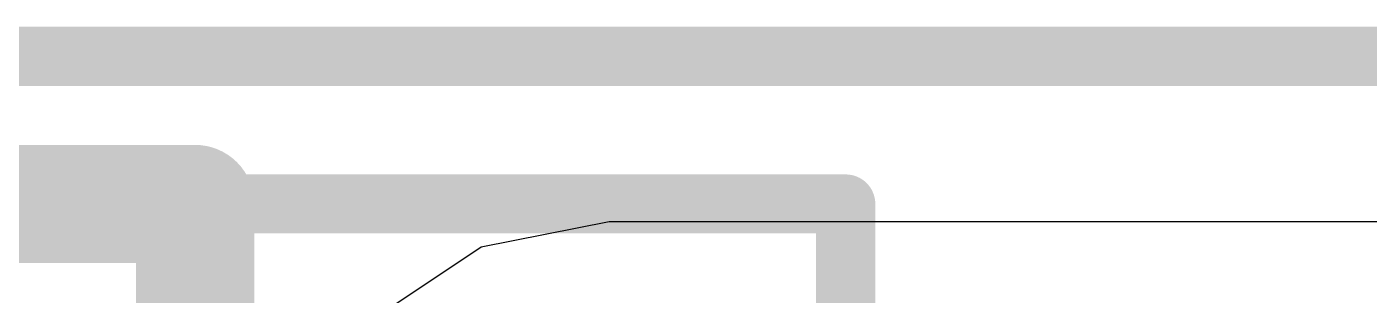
# Model space of a CAD drawing. Header units: millimetres. Extents: x 1.01 to 3.59, y 0.05 to 3.22.
# Drawn here: x 1.9789 to 2.0682, y 2.3777 to 2.3956 of the extents above; entities that cross this region are included whole.
import ezdxf

# ---------------------------------------------------------------- set-up
doc = ezdxf.new("R2010")
doc.units = ezdxf.units.MM
doc.header["$MEASUREMENT"] = 0
for name, color, linetype in [('Mechanical13', 56, 'Continuous'), ('Mechanical15', 56, 'Continuous'), ('TopLayer', 1, 'Continuous'), ('TopOverlay', 2, 'Continuous')]:
    doc.layers.add(name, color=color, linetype=linetype)

# ---------------------------------------------------------------- blocks, each defined once
blk = doc.blocks.new('SOIC_8_131')
at = {"layer": 'Mechanical13', "const_width": 0.003937}
for points in [[(-0.079087, 0.098795), (0.078394, 0.098795)], [(0.078394, -0.098055), (0.078394, 0.098795)]]:
    blk.add_lwpolyline(points, dxfattribs=at)
at = {"layer": 'Mechanical13', "const_width": 0.001969}
blk.add_lwpolyline([(0.077409, 0.098795, 1), (0.079378, 0.098795, 1)], format="xyb", close=True, dxfattribs=at)
blk.add_lwpolyline([(0.077409, 0.098795, 1), (0.079378, 0.098795, 1)], format="xyb", close=True, dxfattribs=at)
at = {"layer": 'Mechanical15', "const_width": 0.003937}
blk.add_lwpolyline([(-0.147984, 0.108638), (0.147291, 0.108638)], dxfattribs=at)
at = {"layer": 'TopOverlay', "const_width": 0.007874}
for points in [[(-0.03578, 0.098795), (0.035087, 0.098795)], [(0.035087, -0.098055), (0.035087, 0.098795)]]:
    blk.add_lwpolyline(points, dxfattribs=at)
at = {"layer": 'TopOverlay', "const_width": 0.003937}
blk.add_lwpolyline([(0.033118, 0.098795, 1), (0.037055, 0.098795, 1)], format="xyb", close=True, dxfattribs=at)
blk.add_lwpolyline([(0.033118, 0.098795, 1), (0.037055, 0.098795, 1)], format="xyb", close=True, dxfattribs=at)

msp = doc.modelspace()

# ---------------------------------------------------------------- linework, layer by layer
at = {"layer": 'TopLayer'}
for p, q in [((2.017646, 2.382608), (2.009135, 2.380916)), ((2.080638, 2.382608), (2.017646, 2.382608)), ((2.009135, 2.380916), (2.001921, 2.376095))]:
    msp.add_line(p, q, dxfattribs=at)

# ---------------------------------------------------------------- block references
msp.add_blockref('SOIC_8_131', (1.955, 2.285))

doc.saveas('drawing.dxf')
